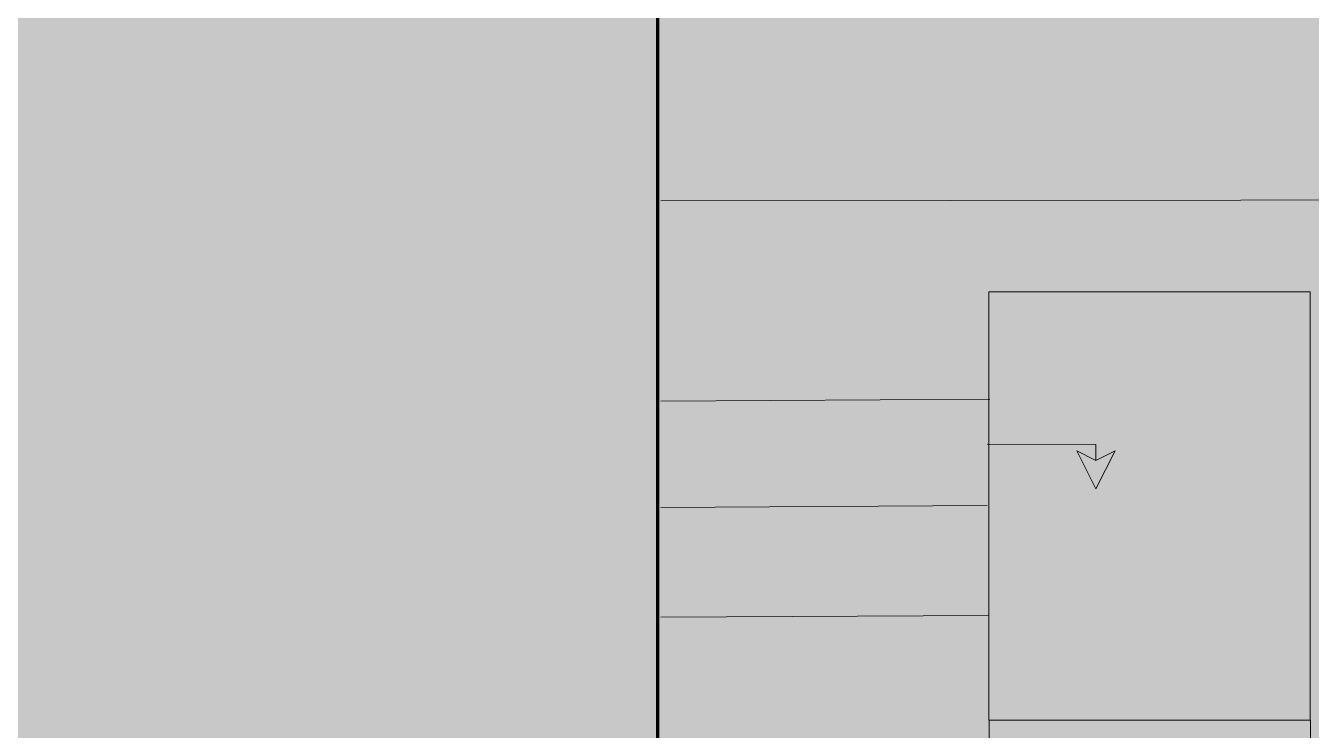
# Model space of a CAD drawing. Header units: millimetres. Extents: x 0 to 590, y 2 to 420.
# Drawn here: x 381.6 to 441.3, y 158.4 to 191.2 of the extents above; entities that cross this region are included whole.
import ezdxf
from ezdxf.xclip import XClip

# ---------------------------------------------------------------- set-up
doc = ezdxf.new("R2010")
doc.units = ezdxf.units.MM
doc.header["$MEASUREMENT"] = 0
doc.layers.get('0').update_dxf_attribs({"linetype": 'CONTINUOUS'})

# ---------------------------------------------------------------- blocks, each defined once
blk = doc.blocks.new('MF28FC3F0')
at = {"true_color": 0xffffff}
for points in [[(0, 420.2), (0, 2.206), (590.355, 2.206), (590.355, 420.2)], [(0, 420.2), (0, 2.437), (590.355, 2.437), (590.355, 420.2)]]:
    blk.add_hatch(color=0, dxfattribs=at).paths.add_polyline_path(points)

msp = doc.modelspace()

# ---------------------------------------------------------------- hatches: boundary and pattern name
at = {"true_color": 0x000007}
for points in [[(418.323, 184.117), (417.977, 184.117), (417.977, 186.39), (417.977, 186.39), (417.965, 186.379), (417.952, 186.369), (417.94, 186.359), (417.928, 186.348), (417.915, 186.338), (417.902, 186.328), (417.889, 186.318), (417.877, 186.307), (417.863, 186.297), (417.85, 186.287), (417.837, 186.276), (417.823, 186.266), (417.809, 186.256), (417.794, 186.246), (417.78, 186.235), (417.765, 186.225), (417.75, 186.215), (417.734, 186.204), (417.718, 186.194), (417.702, 186.184), (417.685, 186.174), (417.667, 186.163), (417.65, 186.153), (417.631, 186.143), (417.631, 186.143), (417.615, 186.132), (417.598, 186.122), (417.582, 186.113), (417.566, 186.103), (417.549, 186.094), (417.533, 186.084), (417.517, 186.075), (417.5, 186.066), (417.484, 186.058), (417.468, 186.05), (417.452, 186.041), (417.436, 186.034), (417.42, 186.026), (417.404, 186.019), (417.388, 186.012), (417.373, 186.005), (417.357, 185.998), (417.342, 185.992), (417.327, 185.986), (417.312, 185.981), (417.297, 185.975), (417.282, 185.97), (417.267, 185.966), (417.253, 185.962), (417.253, 186.307), (417.253, 186.307), (417.277, 186.32), (417.302, 186.332), (417.326, 186.344), (417.35, 186.357), (417.374, 186.369), (417.398, 186.382), (417.421, 186.395), (417.444, 186.407), (417.467, 186.42), (417.49, 186.433), (417.512, 186.446), (417.535, 186.46), (417.557, 186.473), (417.578, 186.487), (417.6, 186.501), (417.621, 186.515), (417.642, 186.529), (417.663, 186.544), (417.683, 186.558), (417.703, 186.573), (417.722, 186.589), (417.742, 186.604), (417.761, 186.62), (417.78, 186.637), (417.78, 186.637), (417.798, 186.655), (417.816, 186.673), (417.833, 186.691), (417.85, 186.708), (417.866, 186.725), (417.882, 186.742), (417.897, 186.759), (417.912, 186.776), (417.926, 186.792), (417.94, 186.808), (417.954, 186.824), (417.967, 186.84), (417.98, 186.856), (417.992, 186.872), (418.004, 186.888), (418.015, 186.904), (418.026, 186.92), (418.037, 186.935), (418.047, 186.951), (418.057, 186.967), (418.066, 186.983), (418.075, 186.999), (418.084, 187.015), (418.092, 187.032), (418.323, 187.032), (418.323, 184.117), (418.323, 187.032)], [(420.266, 184.117), (419.92, 184.117), (419.92, 186.39), (419.92, 186.39), (419.91, 186.379), (419.899, 186.369), (419.888, 186.359), (419.876, 186.348), (419.864, 186.338), (419.852, 186.328), (419.84, 186.318), (419.827, 186.307), (419.814, 186.297), (419.8, 186.287), (419.786, 186.276), (419.772, 186.266), (419.757, 186.256), (419.742, 186.246), (419.727, 186.235), (419.712, 186.225), (419.696, 186.215), (419.679, 186.204), (419.663, 186.194), (419.646, 186.184), (419.628, 186.174), (419.611, 186.163), (419.593, 186.153), (419.574, 186.143), (419.574, 186.143), (419.558, 186.132), (419.541, 186.122), (419.525, 186.113), (419.509, 186.103), (419.492, 186.094), (419.476, 186.084), (419.46, 186.075), (419.444, 186.066), (419.428, 186.058), (419.412, 186.05), (419.396, 186.041), (419.381, 186.034), (419.365, 186.026), (419.35, 186.019), (419.335, 186.012), (419.321, 186.005), (419.306, 185.998), (419.292, 185.992), (419.278, 185.986), (419.264, 185.981), (419.251, 185.975), (419.237, 185.97), (419.225, 185.966), (419.212, 185.962), (419.212, 186.307), (419.212, 186.307), (419.237, 186.32), (419.261, 186.332), (419.285, 186.344), (419.308, 186.357), (419.331, 186.369), (419.354, 186.382), (419.377, 186.395), (419.399, 186.407), (419.421, 186.42), (419.443, 186.433), (419.465, 186.446), (419.486, 186.46), (419.507, 186.473), (419.527, 186.487), (419.548, 186.501), (419.568, 186.515), (419.588, 186.529), (419.608, 186.544), (419.628, 186.558), (419.647, 186.573), (419.666, 186.589), (419.685, 186.604), (419.704, 186.62), (419.723, 186.637), (419.723, 186.637), (419.741, 186.655), (419.759, 186.673), (419.776, 186.691), (419.794, 186.708), (419.811, 186.725), (419.827, 186.742), (419.843, 186.759), (419.859, 186.776), (419.874, 186.792), (419.889, 186.808), (419.904, 186.824), (419.918, 186.84), (419.932, 186.856), (419.945, 186.872), (419.958, 186.888), (419.97, 186.904), (419.982, 186.92), (419.993, 186.935), (420.004, 186.951), (420.015, 186.967), (420.025, 186.983), (420.034, 186.999), (420.043, 187.015), (420.052, 187.032), (420.266, 187.032), (420.266, 184.117), (420.266, 187.032)], [(419.294, 175.028), (418.949, 175.028), (418.949, 177.301), (418.949, 177.301), (418.938, 177.29), (418.927, 177.28), (418.916, 177.27), (418.905, 177.26), (418.893, 177.249), (418.881, 177.239), (418.868, 177.229), (418.855, 177.218), (418.842, 177.208), (418.829, 177.198), (418.815, 177.187), (418.8, 177.177), (418.786, 177.167), (418.771, 177.157), (418.756, 177.146), (418.74, 177.136), (418.724, 177.126), (418.708, 177.115), (418.691, 177.105), (418.674, 177.095), (418.657, 177.085), (418.639, 177.074), (418.621, 177.064), (418.603, 177.054), (418.603, 177.054), (418.586, 177.044), (418.57, 177.033), (418.554, 177.024), (418.537, 177.014), (418.521, 177.005), (418.505, 176.995), (418.488, 176.986), (418.472, 176.977), (418.456, 176.969), (418.441, 176.961), (418.425, 176.952), (418.409, 176.945), (418.394, 176.937), (418.379, 176.93), (418.364, 176.923), (418.349, 176.916), (418.335, 176.909), (418.32, 176.903), (418.306, 176.897), (418.293, 176.892), (418.279, 176.886), (418.266, 176.881), (418.253, 176.877), (418.241, 176.873), (418.241, 177.202), (418.241, 177.202), (418.265, 177.214), (418.289, 177.227), (418.313, 177.24), (418.337, 177.253), (418.36, 177.266), (418.383, 177.279), (418.405, 177.293), (418.428, 177.306), (418.45, 177.32), (418.472, 177.334), (418.493, 177.348), (418.514, 177.362), (418.535, 177.377), (418.556, 177.392), (418.577, 177.406), (418.597, 177.421), (418.617, 177.437), (418.637, 177.452), (418.656, 177.467), (418.675, 177.483), (418.695, 177.499), (418.714, 177.515), (418.732, 177.531), (418.751, 177.548), (418.751, 177.548), (418.769, 177.564), (418.787, 177.581), (418.805, 177.597), (418.822, 177.614), (418.839, 177.63), (418.855, 177.646), (418.871, 177.663), (418.887, 177.679), (418.902, 177.696), (418.917, 177.712), (418.931, 177.729), (418.945, 177.745), (418.958, 177.762), (418.97, 177.778), (418.982, 177.795), (418.994, 177.811), (419.005, 177.828), (419.015, 177.844), (419.025, 177.861), (419.034, 177.877), (419.042, 177.893), (419.05, 177.91), (419.057, 177.926), (419.064, 177.943), (419.294, 177.943), (419.294, 175.028), (419.294, 177.943)], [(431.298, 169.661), (430.409, 171.423), (431.298, 170.978), (432.187, 171.423)]]:
    msp.add_hatch(color=0, dxfattribs=at).paths.add_polyline_path(points)
at = {"true_color": 0xffffff}
for points in [[(426.325, 178.816), (426.325, 158.925), (441.243, 158.925), (441.243, 178.816)], [(426.342, 158.925), (426.342, 139.035), (441.259, 139.035), (441.259, 158.925)]]:
    msp.add_hatch(color=0, dxfattribs=at).paths.add_polyline_path(points)
at = {"true_color": 0x000007}
h = msp.add_hatch(color=0, dxfattribs=at)
edge = h.paths.add_edge_path()
edge.add_spline(control_points=[(434.146, 172.592), (434.031, 172.46), (433.899, 172.361), (433.768, 172.295), (433.768, 172.295), (433.619, 172.229), (433.471, 172.196), (433.307, 172.196), (433.307, 172.196), (433.01, 172.196), (432.78, 172.295), (432.615, 172.493), (432.615, 172.493), (432.467, 172.657), (432.401, 172.839), (432.401, 173.053), (432.401, 173.053), (432.401, 173.234), (432.45, 173.382), (432.566, 173.53), (432.566, 173.53), (432.681, 173.678), (432.862, 173.81), (433.092, 173.909), (433.092, 173.909), (432.961, 174.057), (432.862, 174.189), (432.829, 174.271), (432.829, 174.271), (432.78, 174.37), (432.763, 174.469), (432.763, 174.551), (432.763, 174.551), (432.763, 174.716), (432.829, 174.88), (432.961, 174.996), (432.961, 174.996), (433.092, 175.127), (433.274, 175.193), (433.471, 175.193), (433.471, 175.193), (433.669, 175.193), (433.833, 175.127), (433.965, 175.012), (433.965, 175.012), (434.097, 174.897), (434.146, 174.749), (434.146, 174.567), (434.146, 174.567), (434.146, 174.304), (433.965, 174.073), (433.603, 173.876)], knot_values=[0, 0, 0, 0, 0.019231, 0.019231, 0.019231, 0.019231, 0.038462, 0.038462, 0.038462, 0.038462, 0.057692, 0.057692, 0.057692, 0.057692, 0.076923, 0.076923, 0.076923, 0.076923, 0.096154, 0.096154, 0.096154, 0.096154, 0.115385, 0.115385, 0.115385, 0.115385, 0.134615, 0.134615, 0.134615, 0.134615, 0.153846, 0.153846, 0.153846, 0.153846, 0.173077, 0.173077, 0.173077, 0.173077, 0.192308, 0.192308, 0.192308, 0.192308, 0.211538, 0.211538, 0.211538, 0.211538, 0.230769, 0.230769, 0.230769, 0.230769, 1, 1, 1, 1], degree=3, periodic=0)
edge.add_line((433.603, 173.876), (434.13, 173.217))
edge.add_spline(control_points=[(434.13, 173.217), (434.179, 173.333), (434.229, 173.464), (434.262, 173.612)], knot_values=[0, 0, 0, 0, 1, 1, 1, 1], degree=3, periodic=0)
edge.add_line((434.262, 173.612), (434.624, 173.53))
edge.add_spline(control_points=[(434.624, 173.53), (434.574, 173.283), (434.476, 173.069), (434.377, 172.904), (434.377, 172.904), (434.509, 172.74), (434.657, 172.592), (434.821, 172.46)], knot_values=[0, 0, 0, 0, 0.125, 0.125, 0.125, 0.125, 1, 1, 1, 1], degree=3, periodic=0)
edge.add_line((434.821, 172.46), (434.591, 172.18))
edge.add_spline(control_points=[(434.591, 172.18), (434.443, 172.279), (434.294, 172.41), (434.146, 172.592)], knot_values=[0, 0, 0, 0, 1, 1, 1, 1], degree=3, periodic=0)
h.paths.add_polyline_path([(433.422, 174.106), (433.422, 174.106), (433.44, 174.117), (433.458, 174.127), (433.475, 174.137), (433.492, 174.147), (433.508, 174.158), (433.524, 174.168), (433.539, 174.178), (433.554, 174.188), (433.568, 174.198), (433.581, 174.208), (433.594, 174.218), (433.607, 174.228), (433.619, 174.238), (433.631, 174.247), (433.642, 174.257), (433.652, 174.266), (433.662, 174.275), (433.672, 174.285), (433.681, 174.294), (433.689, 174.303), (433.697, 174.311), (433.705, 174.32), (433.712, 174.329), (433.718, 174.337), (433.718, 174.337), (433.724, 174.345), (433.73, 174.354), (433.735, 174.362), (433.74, 174.371), (433.745, 174.38), (433.749, 174.389), (433.753, 174.398), (433.757, 174.408), (433.761, 174.417), (433.764, 174.427), (433.767, 174.436), (433.77, 174.446), (433.772, 174.456), (433.774, 174.466), (433.776, 174.476), (433.778, 174.486), (433.779, 174.496), (433.781, 174.506), (433.782, 174.516), (433.783, 174.526), (433.783, 174.537), (433.784, 174.547), (433.784, 174.557), (433.784, 174.567), (433.784, 174.58), (433.783, 174.592), (433.783, 174.604), (433.781, 174.615), (433.78, 174.627), (433.778, 174.638), (433.776, 174.65), (433.774, 174.661), (433.771, 174.672), (433.768, 174.682), (433.765, 174.693), (433.761, 174.703), (433.758, 174.713), (433.754, 174.723), (433.749, 174.733), (433.745, 174.743), (433.74, 174.753), (433.735, 174.762), (433.73, 174.771), (433.725, 174.78), (433.719, 174.789), (433.714, 174.798), (433.708, 174.806), (433.702, 174.814), (433.702, 174.814), (433.693, 174.82), (433.685, 174.826), (433.676, 174.832), (433.667, 174.838), (433.658, 174.843), (433.649, 174.848), (433.64, 174.853), (433.63, 174.858), (433.621, 174.862), (433.611, 174.866), (433.601, 174.87), (433.591, 174.874), (433.58, 174.878), (433.57, 174.881), (433.559, 174.884), (433.548, 174.886), (433.537, 174.889), (433.526, 174.891), (433.514, 174.893), (433.503, 174.894), (433.491, 174.895), (433.479, 174.896), (433.467, 174.897), (433.455, 174.897), (433.455, 174.897), (433.444, 174.897), (433.434, 174.896), (433.424, 174.895), (433.414, 174.894), (433.403, 174.893), (433.393, 174.891), (433.383, 174.889), (433.373, 174.886), (433.363, 174.884), (433.353, 174.881), (433.343, 174.878), (433.333, 174.874), (433.324, 174.87), (433.314, 174.866), (433.304, 174.862), (433.295, 174.858), (433.286, 174.853), (433.276, 174.848), (433.267, 174.843), (433.258, 174.838), (433.25, 174.832), (433.241, 174.826), (433.233, 174.82), (433.224, 174.814), (433.216, 174.806), (433.208, 174.798), (433.201, 174.789), (433.194, 174.78), (433.187, 174.771), (433.181, 174.762), (433.175, 174.753), (433.169, 174.744), (433.164, 174.734), (433.159, 174.725), (433.154, 174.715), (433.15, 174.705), (433.146, 174.695), (433.143, 174.686), (433.139, 174.676), (433.136, 174.666), (433.134, 174.656), (433.132, 174.645), (433.13, 174.635), (433.128, 174.625), (433.127, 174.615), (433.126, 174.604), (433.126, 174.594), (433.125, 174.584), (433.126, 174.578), (433.126, 174.572), (433.126, 174.565), (433.127, 174.559), (433.127, 174.553), (433.128, 174.547), (433.129, 174.541), (433.13, 174.534), (433.132, 174.528), (433.133, 174.522), (433.134, 174.516), (433.136, 174.51), (433.137, 174.504), (433.139, 174.497), (433.141, 174.491), (433.143, 174.485), (433.144, 174.479), (433.146, 174.473), (433.148, 174.467), (433.15, 174.46), (433.152, 174.454), (433.154, 174.448), (433.156, 174.442), (433.158, 174.436), (433.161, 174.43), (433.163, 174.423), (433.166, 174.417), (433.169, 174.411), (433.172, 174.405), (433.176, 174.399), (433.18, 174.392), (433.184, 174.386), (433.188, 174.38), (433.193, 174.374), (433.197, 174.368), (433.202, 174.362), (433.206, 174.355), (433.211, 174.349), (433.216, 174.343), (433.221, 174.337), (433.225, 174.331), (433.23, 174.325), (433.235, 174.318), (433.24, 174.312), (433.244, 174.306), (433.249, 174.3), (433.253, 174.294), (433.257, 174.287)])
h.paths.add_polyline_path([(433.422, 174.106), (433.257, 174.287)])
edge = h.paths.add_edge_path()
edge.add_line((433.916, 172.871), (433.274, 173.678))
edge.add_spline(control_points=[(433.274, 173.678), (433.076, 173.563), (432.944, 173.464), (432.878, 173.365), (432.878, 173.365), (432.813, 173.267), (432.78, 173.168), (432.78, 173.069), (432.78, 173.069), (432.78, 172.954), (432.829, 172.839), (432.928, 172.707), (432.928, 172.707), (433.01, 172.575), (433.142, 172.509), (433.323, 172.509), (433.323, 172.509), (433.422, 172.509), (433.537, 172.542), (433.652, 172.608), (433.652, 172.608), (433.768, 172.674), (433.85, 172.773), (433.916, 172.871)], knot_values=[0, 0, 0, 0, 0.041667, 0.041667, 0.041667, 0.041667, 0.083333, 0.083333, 0.083333, 0.083333, 0.125, 0.125, 0.125, 0.125, 0.166667, 0.166667, 0.166667, 0.166667, 0.208333, 0.208333, 0.208333, 0.208333, 1, 1, 1, 1], degree=3, periodic=0)
h = msp.add_hatch(color=0, dxfattribs=at)
edge = h.paths.add_edge_path()
edge.add_line((417.714, 170.484), (418.076, 170.517))
edge.add_spline(control_points=[(418.076, 170.517), (418.109, 170.336), (418.175, 170.188), (418.274, 170.105), (418.274, 170.105), (418.372, 170.006), (418.504, 169.974), (418.636, 169.974), (418.636, 169.974), (418.817, 169.974), (418.949, 170.023), (419.08, 170.155), (419.08, 170.155), (419.196, 170.286), (419.245, 170.468), (419.245, 170.665), (419.245, 170.665), (419.245, 170.879), (419.196, 171.044), (419.08, 171.159), (419.08, 171.159), (418.965, 171.274), (418.817, 171.324), (418.636, 171.324), (418.636, 171.324), (418.521, 171.324), (418.422, 171.307), (418.323, 171.258), (418.323, 171.258), (418.224, 171.192), (418.158, 171.126), (418.109, 171.044)], knot_values=[0, 0, 0, 0, 0.03125, 0.03125, 0.03125, 0.03125, 0.0625, 0.0625, 0.0625, 0.0625, 0.09375, 0.09375, 0.09375, 0.09375, 0.125, 0.125, 0.125, 0.125, 0.15625, 0.15625, 0.15625, 0.15625, 0.1875, 0.1875, 0.1875, 0.1875, 0.21875, 0.21875, 0.21875, 0.21875, 1, 1, 1, 1], degree=3, periodic=0)
edge.add_line((418.109, 171.044), (417.78, 171.093))
edge.add_line((417.78, 171.093), (418.059, 172.575))
edge.add_line((418.059, 172.575), (419.492, 172.575))
edge.add_line((419.492, 172.575), (419.492, 172.246))
edge.add_line((419.492, 172.246), (418.339, 172.246))
edge.add_line((418.339, 172.246), (418.175, 171.455))
edge.add_spline(control_points=[(418.175, 171.455), (418.356, 171.587), (418.537, 171.637), (418.735, 171.637), (418.735, 171.637), (418.982, 171.637), (419.196, 171.554), (419.36, 171.373), (419.36, 171.373), (419.541, 171.208), (419.624, 170.978), (419.624, 170.698), (419.624, 170.698), (419.624, 170.451), (419.558, 170.221), (419.393, 170.023), (419.393, 170.023), (419.212, 169.792), (418.965, 169.677), (418.636, 169.677), (418.636, 169.677), (418.372, 169.677), (418.158, 169.743), (417.994, 169.891), (417.994, 169.891), (417.829, 170.039), (417.73, 170.237), (417.714, 170.484)], knot_values=[0, 0, 0, 0, 0.035714, 0.035714, 0.035714, 0.035714, 0.071429, 0.071429, 0.071429, 0.071429, 0.107143, 0.107143, 0.107143, 0.107143, 0.142857, 0.142857, 0.142857, 0.142857, 0.178571, 0.178571, 0.178571, 0.178571, 0.214286, 0.214286, 0.214286, 0.214286, 1, 1, 1, 1], degree=3, periodic=0)
h = msp.add_hatch(color=0, dxfattribs=at)
edge = h.paths.add_edge_path()
edge.add_line((418.01, 165.347), (418.356, 165.363))
edge.add_spline(control_points=[(418.356, 165.363), (418.389, 165.215), (418.438, 165.1), (418.521, 165.017), (418.521, 165.017), (418.603, 164.952), (418.702, 164.919), (418.833, 164.919), (418.833, 164.919), (418.949, 164.919), (419.047, 164.935), (419.13, 164.984), (419.13, 164.984), (419.212, 165.034), (419.278, 165.1), (419.327, 165.182), (419.327, 165.182), (419.377, 165.264), (419.426, 165.38), (419.459, 165.528), (419.459, 165.528), (419.492, 165.676), (419.508, 165.808), (419.508, 165.956), (419.508, 165.956), (419.508, 165.972), (419.508, 166.005), (419.508, 166.038), (419.508, 166.038), (419.443, 165.923), (419.344, 165.824), (419.212, 165.758), (419.212, 165.758), (419.097, 165.692), (418.965, 165.66), (418.817, 165.66), (418.817, 165.66), (418.586, 165.66), (418.372, 165.742), (418.208, 165.907), (418.208, 165.907), (418.043, 166.088), (417.961, 166.318), (417.961, 166.598), (417.961, 166.598), (417.961, 166.894), (418.043, 167.125), (418.224, 167.306), (418.224, 167.306), (418.389, 167.487), (418.603, 167.57), (418.866, 167.57), (418.866, 167.57), (419.064, 167.57), (419.229, 167.52), (419.393, 167.421), (419.393, 167.421), (419.541, 167.323), (419.657, 167.174), (419.739, 166.993), (419.739, 166.993), (419.821, 166.796), (419.871, 166.532), (419.871, 166.17), (419.871, 166.17), (419.871, 165.808), (419.821, 165.511), (419.739, 165.297), (419.739, 165.297), (419.657, 165.067), (419.541, 164.902), (419.393, 164.787), (419.393, 164.787), (419.229, 164.672), (419.047, 164.622), (418.833, 164.622), (418.833, 164.622), (418.603, 164.622), (418.422, 164.688), (418.274, 164.803), (418.274, 164.803), (418.125, 164.935), (418.043, 165.116), (418.01, 165.347)], knot_values=[0, 0, 0, 0, 0.011905, 0.011905, 0.011905, 0.011905, 0.02381, 0.02381, 0.02381, 0.02381, 0.035714, 0.035714, 0.035714, 0.035714, 0.047619, 0.047619, 0.047619, 0.047619, 0.059524, 0.059524, 0.059524, 0.059524, 0.071429, 0.071429, 0.071429, 0.071429, 0.083333, 0.083333, 0.083333, 0.083333, 0.095238, 0.095238, 0.095238, 0.095238, 0.107143, 0.107143, 0.107143, 0.107143, 0.119048, 0.119048, 0.119048, 0.119048, 0.130952, 0.130952, 0.130952, 0.130952, 0.142857, 0.142857, 0.142857, 0.142857, 0.154762, 0.154762, 0.154762, 0.154762, 0.166667, 0.166667, 0.166667, 0.166667, 0.178571, 0.178571, 0.178571, 0.178571, 0.190476, 0.190476, 0.190476, 0.190476, 0.202381, 0.202381, 0.202381, 0.202381, 0.214286, 0.214286, 0.214286, 0.214286, 0.22619, 0.22619, 0.22619, 0.22619, 0.238095, 0.238095, 0.238095, 0.238095, 1, 1, 1, 1], degree=3, periodic=0)
edge = h.paths.add_edge_path()
edge.add_spline(control_points=[(419.476, 166.615), (419.476, 166.829), (419.41, 166.977), (419.311, 167.109), (419.311, 167.109), (419.196, 167.224), (419.064, 167.29), (418.916, 167.29), (418.916, 167.29), (418.751, 167.29), (418.619, 167.224), (418.504, 167.092), (418.504, 167.092), (418.389, 166.96), (418.323, 166.796), (418.323, 166.582), (418.323, 166.582), (418.323, 166.401), (418.389, 166.252), (418.488, 166.137), (418.488, 166.137), (418.603, 166.022), (418.735, 165.972), (418.899, 165.972), (418.899, 165.972), (419.064, 165.972), (419.212, 166.022), (419.311, 166.137), (419.311, 166.137), (419.41, 166.252), (419.476, 166.417), (419.476, 166.615)], knot_values=[0, 0, 0, 0, 0.03125, 0.03125, 0.03125, 0.03125, 0.0625, 0.0625, 0.0625, 0.0625, 0.09375, 0.09375, 0.09375, 0.09375, 0.125, 0.125, 0.125, 0.125, 0.15625, 0.15625, 0.15625, 0.15625, 0.1875, 0.1875, 0.1875, 0.1875, 0.21875, 0.21875, 0.21875, 0.21875, 1, 1, 1, 1], degree=3, periodic=0)
h = msp.add_hatch(color=0, dxfattribs=at)
h.paths.add_polyline_path([(430.277, 162.646), (430.277, 165.544), (430.656, 165.544), (430.656, 164.112), (432.088, 165.544), (432.615, 165.544), (431.397, 164.375), (432.664, 162.646), (432.154, 162.646), (431.133, 164.112), (430.656, 163.651), (430.656, 162.646)])
h.paths.add_polyline_path([(437.538, 162.992), (437.538, 162.646), (435.628, 162.646), (435.628, 162.646), (435.626, 162.657), (435.625, 162.667), (435.624, 162.677), (435.623, 162.688), (435.622, 162.698), (435.622, 162.708), (435.622, 162.718), (435.622, 162.729), (435.623, 162.739), (435.624, 162.749), (435.625, 162.76), (435.626, 162.77), (435.628, 162.78), (435.63, 162.79), (435.632, 162.801), (435.634, 162.811), (435.637, 162.821), (435.64, 162.832), (435.643, 162.842), (435.646, 162.852), (435.65, 162.862), (435.653, 162.873), (435.657, 162.883), (435.661, 162.893), (435.667, 162.91), (435.674, 162.926), (435.681, 162.943), (435.688, 162.959), (435.696, 162.976), (435.704, 162.992), (435.712, 163.009), (435.721, 163.025), (435.73, 163.042), (435.739, 163.058), (435.748, 163.074), (435.758, 163.091), (435.768, 163.107), (435.778, 163.124), (435.788, 163.14), (435.799, 163.157), (435.81, 163.173), (435.821, 163.19), (435.832, 163.206), (435.844, 163.223), (435.855, 163.239), (435.867, 163.256), (435.879, 163.272), (435.892, 163.289), (435.906, 163.303), (435.921, 163.318), (435.936, 163.333), (435.952, 163.349), (435.968, 163.365), (435.985, 163.381), (436.002, 163.397), (436.019, 163.414), (436.037, 163.431), (436.055, 163.449), (436.074, 163.466), (436.093, 163.484), (436.113, 163.502), (436.133, 163.521), (436.154, 163.539), (436.176, 163.558), (436.198, 163.577), (436.22, 163.596), (436.244, 163.616), (436.267, 163.636), (436.292, 163.656), (436.317, 163.676), (436.343, 163.696), (436.369, 163.717), (436.369, 163.717), (436.408, 163.749), (436.445, 163.781), (436.482, 163.812), (436.517, 163.843), (436.552, 163.873), (436.585, 163.902), (436.617, 163.931), (436.648, 163.959), (436.679, 163.986), (436.708, 164.013), (436.735, 164.039), (436.762, 164.064), (436.788, 164.089), (436.812, 164.114), (436.836, 164.137), (436.858, 164.161), (436.879, 164.183), (436.899, 164.205), (436.918, 164.227), (436.936, 164.248), (436.952, 164.268), (436.968, 164.288), (436.982, 164.307), (436.995, 164.326), (437.009, 164.346), (437.022, 164.366), (437.035, 164.386), (437.047, 164.406), (437.058, 164.425), (437.069, 164.444), (437.079, 164.462), (437.089, 164.481), (437.098, 164.499), (437.106, 164.517), (437.113, 164.535), (437.12, 164.552), (437.127, 164.57), (437.133, 164.587), (437.138, 164.604), (437.142, 164.621), (437.146, 164.638), (437.15, 164.655), (437.153, 164.671), (437.155, 164.688), (437.157, 164.705), (437.158, 164.721), (437.159, 164.737), (437.159, 164.754), (437.159, 164.772), (437.158, 164.79), (437.157, 164.808), (437.155, 164.825), (437.153, 164.842), (437.15, 164.859), (437.147, 164.876), (437.143, 164.892), (437.139, 164.908), (437.134, 164.923), (437.128, 164.939), (437.122, 164.954), (437.116, 164.968), (437.109, 164.983), (437.102, 164.997), (437.094, 165.011), (437.085, 165.025), (437.076, 165.039), (437.067, 165.052), (437.057, 165.065), (437.046, 165.078), (437.035, 165.091), (437.023, 165.104), (437.011, 165.116), (437.011, 165.116), (436.999, 165.128), (436.986, 165.14), (436.973, 165.151), (436.959, 165.161), (436.945, 165.172), (436.931, 165.181), (436.916, 165.19), (436.902, 165.199), (436.886, 165.207), (436.871, 165.214), (436.855, 165.221), (436.838, 165.227), (436.822, 165.233), (436.805, 165.239), (436.787, 165.244), (436.77, 165.248), (436.752, 165.252), (436.733, 165.255), (436.715, 165.258), (436.696, 165.26), (436.676, 165.262), (436.657, 165.263), (436.637, 165.264), (436.616, 165.264), (436.616, 165.264), (436.596, 165.264), (436.576, 165.263), (436.556, 165.262), (436.536, 165.26), (436.517, 165.258), (436.499, 165.255), (436.48, 165.251), (436.462, 165.247), (436.444, 165.243), (436.426, 165.237), (436.409, 165.232), (436.392, 165.225), (436.375, 165.218), (436.358, 165.211), (436.342, 165.202), (436.326, 165.194), (436.31, 165.184), (436.294, 165.174), (436.279, 165.163), (436.264, 165.152), (436.249, 165.14), (436.234, 165.127), (436.219, 165.114), (436.204, 165.1), (436.204, 165.1), (436.192, 165.087), (436.181, 165.074), (436.17, 165.061), (436.159, 165.048), (436.149, 165.034), (436.14, 165.019), (436.131, 165.004), (436.122, 164.989), (436.114, 164.974), (436.107, 164.958), (436.1, 164.942), (436.093, 164.925), (436.087, 164.908), (436.082, 164.89), (436.077, 164.872), (436.073, 164.853), (436.069, 164.834), (436.066, 164.815), (436.063, 164.795), (436.06, 164.775), (436.059, 164.754), (436.057, 164.732), (436.057, 164.71), (436.056, 164.688), (436.056, 164.688), (435.694, 164.721), (435.694, 164.721), (435.697, 164.754), (435.7, 164.786), (435.704, 164.817), (435.709, 164.849), (435.715, 164.879), (435.722, 164.909), (435.729, 164.939), (435.737, 164.967), (435.746, 164.996), (435.756, 165.023), (435.767, 165.051), (435.778, 165.077), (435.791, 165.103), (435.804, 165.128), (435.817, 165.153), (435.832, 165.177), (435.847, 165.201), (435.863, 165.223), (435.88, 165.246), (435.897, 165.267), (435.915, 165.288), (435.934, 165.308), (435.954, 165.328), (435.974, 165.347), (435.995, 165.363), (436.016, 165.379), (436.038, 165.394), (436.06, 165.408), (436.083, 165.422), (436.107, 165.436), (436.131, 165.449), (436.156, 165.461), (436.181, 165.472), (436.207, 165.483), (436.233, 165.494), (436.26, 165.503), (436.288, 165.512), (436.316, 165.52), (436.345, 165.528), (436.374, 165.535), (436.404, 165.541), (436.435, 165.546), (436.466, 165.55), (436.498, 165.554), (436.531, 165.557), (436.564, 165.559), (436.598, 165.56), (436.633, 165.561), (436.667, 165.56), (436.701, 165.559), (436.734, 165.557), (436.767, 165.554), (436.799, 165.55), (436.83, 165.546), (436.861, 165.54), (436.891, 165.534), (436.921, 165.527), (436.949, 165.519), (436.978, 165.51), (437.005, 165.501), (437.032, 165.491), (437.058, 165.48), (437.084, 165.468), (437.109, 165.456), (437.134, 165.443), (437.158, 165.429), (437.182, 165.414), (437.205, 165.399), (437.227, 165.383), (437.249, 165.366), (437.27, 165.348), (437.291, 165.33), (437.291, 165.33), (437.311, 165.31), (437.331, 165.289), (437.349, 165.268), (437.367, 165.246), (437.383, 165.225), (437.399, 165.203), (437.414, 165.181), (437.428, 165.159), (437.442, 165.136), (437.454, 165.113), (437.466, 165.09), (437.476, 165.067), (437.486, 165.043), (437.495, 165.019), (437.503, 164.994), (437.511, 164.969), (437.517, 164.944), (437.523, 164.918), (437.527, 164.892), (437.531, 164.865), (437.534, 164.838), (437.536, 164.811), (437.538, 164.783), (437.538, 164.754), (437.538, 164.74), (437.538, 164.725), (437.537, 164.711), (437.536, 164.696), (437.534, 164.682), (437.532, 164.668), (437.53, 164.653), (437.528, 164.639), (437.525, 164.624), (437.522, 164.61), (437.519, 164.595), (437.516, 164.581), (437.512, 164.567), (437.508, 164.552), (437.504, 164.538), (437.499, 164.523), (437.494, 164.509), (437.49, 164.495), (437.484, 164.48), (437.479, 164.466), (437.474, 164.451), (437.468, 164.437), (437.462, 164.423), (437.456, 164.408), (437.45, 164.394), (437.443, 164.379), (437.437, 164.365), (437.43, 164.351), (437.423, 164.336), (437.415, 164.322), (437.408, 164.307), (437.4, 164.293), (437.392, 164.279), (437.383, 164.264), (437.374, 164.25), (437.365, 164.235), (437.356, 164.221), (437.346, 164.206), (437.336, 164.192), (437.325, 164.178), (437.314, 164.163), (437.303, 164.149), (437.291, 164.134), (437.279, 164.12), (437.266, 164.106), (437.253, 164.091), (437.239, 164.077), (437.225, 164.062), (437.225, 164.062), (437.211, 164.046), (437.195, 164.029), (437.179, 164.011), (437.162, 163.994), (437.145, 163.976), (437.127, 163.957), (437.108, 163.938), (437.088, 163.919), (437.068, 163.899), (437.047, 163.879), (437.025, 163.859), (437.003, 163.838), (436.98, 163.817), (436.956, 163.795), (436.932, 163.773), (436.907, 163.75), (436.881, 163.727), (436.855, 163.704), (436.828, 163.679), (436.8, 163.655), (436.772, 163.63), (436.742, 163.604), (436.713, 163.578), (436.682, 163.552), (436.682, 163.552), (436.656, 163.53), (436.63, 163.508), (436.605, 163.486), (436.581, 163.466), (436.557, 163.446), (436.534, 163.426), (436.512, 163.407), (436.491, 163.389), (436.471, 163.371), (436.451, 163.354), (436.432, 163.337), (436.414, 163.321), (436.397, 163.306), (436.381, 163.292), (436.366, 163.278), (436.351, 163.265), (436.338, 163.253), (436.325, 163.242), (436.314, 163.231), (436.303, 163.221), (436.293, 163.212), (436.285, 163.204), (436.277, 163.196), (436.27, 163.19), (436.27, 163.19), (436.262, 163.182), (436.254, 163.173), (436.246, 163.165), (436.239, 163.157), (436.231, 163.149), (436.224, 163.14), (436.217, 163.132), (436.21, 163.124), (436.203, 163.116), (436.197, 163.107), (436.19, 163.099), (436.184, 163.091), (436.178, 163.083), (436.172, 163.074), (436.166, 163.066), (436.161, 163.058), (436.155, 163.05), (436.15, 163.042), (436.145, 163.033), (436.14, 163.025), (436.135, 163.017), (436.131, 163.009), (436.126, 163), (436.122, 162.992), (436.122, 162.992), (437.538, 162.992), (436.122, 162.992)])
h.paths.add_polyline_path([(440.288, 165.166), (440.288, 165.511), (442.165, 165.511), (442.165, 165.231), (442.165, 165.231), (442.142, 165.206), (442.12, 165.181), (442.097, 165.154), (442.074, 165.127), (442.052, 165.099), (442.029, 165.071), (442.007, 165.042), (441.984, 165.012), (441.961, 164.981), (441.939, 164.95), (441.916, 164.918), (441.893, 164.886), (441.871, 164.852), (441.848, 164.818), (441.825, 164.784), (441.803, 164.748), (441.78, 164.712), (441.757, 164.676), (441.735, 164.638), (441.712, 164.6), (441.69, 164.562), (441.667, 164.522), (441.644, 164.482), (441.622, 164.441), (441.622, 164.441), (441.599, 164.402), (441.577, 164.362), (441.555, 164.322), (441.534, 164.282), (441.513, 164.242), (441.492, 164.201), (441.472, 164.16), (441.452, 164.119), (441.433, 164.077), (441.414, 164.035), (441.395, 163.993), (441.377, 163.951), (441.359, 163.909), (441.342, 163.867), (441.325, 163.824), (441.308, 163.781), (441.292, 163.738), (441.277, 163.696), (441.262, 163.653), (441.247, 163.609), (441.233, 163.566), (441.219, 163.523), (441.206, 163.48), (441.194, 163.437), (441.185, 163.408), (441.177, 163.378), (441.17, 163.349), (441.162, 163.319), (441.155, 163.288), (441.147, 163.258), (441.141, 163.227), (441.134, 163.195), (441.127, 163.163), (441.121, 163.131), (441.115, 163.099), (441.109, 163.066), (441.104, 163.033), (441.098, 163), (441.093, 162.966), (441.089, 162.932), (441.084, 162.897), (441.08, 162.862), (441.076, 162.827), (441.073, 162.792), (441.069, 162.756), (441.067, 162.72), (441.064, 162.683), (441.062, 162.646), (440.7, 162.646), (440.7, 162.646), (440.7, 162.675), (440.701, 162.705), (440.702, 162.735), (440.704, 162.766), (440.706, 162.797), (440.709, 162.828), (440.712, 162.86), (440.715, 162.893), (440.72, 162.926), (440.724, 162.959), (440.729, 162.993), (440.735, 163.027), (440.74, 163.062), (440.747, 163.097), (440.753, 163.132), (440.761, 163.168), (440.768, 163.205), (440.776, 163.241), (440.784, 163.279), (440.793, 163.316), (440.802, 163.354), (440.811, 163.392), (440.821, 163.431), (440.831, 163.47), (440.831, 163.47), (440.842, 163.511), (440.853, 163.552), (440.864, 163.592), (440.876, 163.633), (440.889, 163.673), (440.902, 163.714), (440.916, 163.754), (440.929, 163.793), (440.944, 163.833), (440.959, 163.873), (440.974, 163.912), (440.99, 163.951), (441.006, 163.99), (441.023, 164.029), (441.04, 164.068), (441.057, 164.106), (441.075, 164.145), (441.093, 164.183), (441.112, 164.221), (441.13, 164.259), (441.15, 164.296), (441.17, 164.334), (441.19, 164.371), (441.21, 164.408), (441.229, 164.445), (441.248, 164.481), (441.267, 164.517), (441.287, 164.552), (441.307, 164.587), (441.327, 164.621), (441.347, 164.655), (441.368, 164.689), (441.389, 164.722), (441.41, 164.754), (441.431, 164.786), (441.453, 164.818), (441.475, 164.849), (441.496, 164.88), (441.518, 164.91), (441.541, 164.94), (441.563, 164.969), (441.585, 164.999), (441.608, 165.027), (441.63, 165.056), (441.653, 165.084), (441.675, 165.111), (441.698, 165.139), (441.72, 165.166), (440.288, 165.166), (441.72, 165.166)])

# ---------------------------------------------------------------- linework, layer by layer
at = {"color": 0, "linetype": 'Continuous', "lineweight": 100, "true_color": 0x000007}
msp.add_lwpolyline([(410.864, 368.152), (410.963, 71.18), (410.963, 71.18)], dxfattribs=at)
at = {"color": 0, "linetype": 'Continuous', "lineweight": 20, "true_color": 0x000007}
for points in [[(411.095, 183.047), (451.501, 183.097), (451.517, 82.937), (456.572, 82.937)], [(411.095, 173.744), (426.375, 173.826), (426.375, 173.826)], [(426.243, 171.735), (431.298, 171.719), (431.298, 170.978)], [(411.095, 168.804), (426.243, 168.887), (426.243, 168.887)], [(411.095, 163.7), (426.325, 163.782), (426.325, 163.782)]]:
    msp.add_lwpolyline(points, dxfattribs=at)
for points in [[(426.325, 178.816), (441.243, 178.816), (441.243, 158.925), (426.325, 158.925)], [(431.298, 169.661), (430.409, 171.423), (431.298, 170.978), (432.187, 171.423)], [(426.342, 158.925), (441.259, 158.925), (441.259, 139.035), (426.342, 139.035)]]:
    msp.add_lwpolyline(points, close=True, dxfattribs=at)

# ---------------------------------------------------------------- block references
at = {"color": 0, "true_color": 0xffffff}
ref = msp.add_blockref('MF28FC3F0', (0, 0), dxfattribs=at)
XClip(ref).set_block_clipping_path([(0, 2.1075862069), (590.3875862069, 420.2)])

doc.saveas('drawing.dxf')
